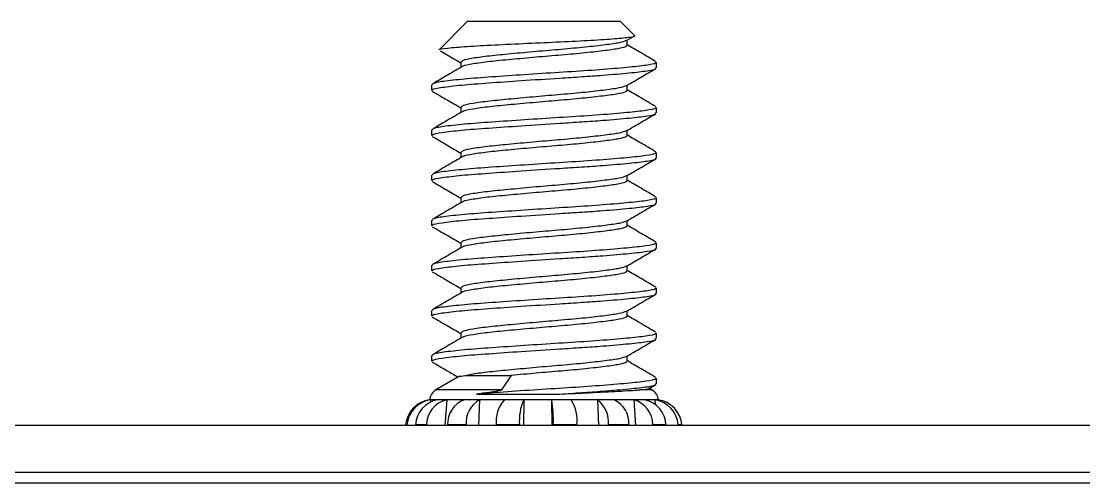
# Model space of a CAD drawing. Extents: x -3.31 to 5.76, y -0.45 to 4.38.
# Drawn here: x -0.598 to 0.578, y 3.865 to 4.377 of the extents above; entities that cross this region are included whole.
import ezdxf

# ---------------------------------------------------------------- set-up
doc = ezdxf.new("R2010")
doc.units = 0
doc.header["$LTSCALE"] = 0.5
doc.header["$MEASUREMENT"] = 0
doc.layers.add('Mounting', color=4, linetype='CONTINUOUS')

msp = doc.modelspace()

# ---------------------------------------------------------------- linework, layer by layer
at = {"layer": 'Mounting', "linetype": 'Continuous', "lineweight": 25, "transparency": 16777216}
for p, q in [((-0.1036, 4.3765), (-0.1349, 4.3453)), ((-0.1036, 4.3765), (-0.0654, 4.3765)), ((-0.0654, 4.3765), (0.0654, 4.3765)), ((0.0808, 4.3611), (0.0654, 4.3765)), ((0.0721, 4.3551), (0.08, 4.3597)), ((0.0729, 4.3499), (0.0729, 4.3555)), ((-0.1112, 4.331), (-0.1112, 4.3253)), ((0.1054, 4.3249), (0.1054, 4.3311)), ((-0.1436, 4.3061), (-0.1436, 4.2999)), ((0.1054, 4.2749), (0.1054, 4.2811)), ((-0.1436, 4.2561), (-0.1436, 4.2499)), ((0.1054, 4.2249), (0.1054, 4.2311)), ((-0.1436, 4.2061), (-0.1436, 4.1999)), ((0.1054, 4.1749), (0.1054, 4.1811)), ((-0.1436, 4.1561), (-0.1436, 4.1499)), ((0.1054, 4.1249), (0.1054, 4.1311)), ((-0.1436, 4.1061), (-0.1436, 4.0999)), ((0.1054, 4.0749), (0.1054, 4.0811)), ((-0.1436, 4.0561), (-0.1436, 4.0499)), ((0.1054, 4.0249), (0.1054, 4.0311)), ((-0.1436, 4.0061), (-0.1436, 3.9999)), ((-0.1127, 3.9832), (-0.1387, 3.9682)), ((-0.0553, 3.9841), (-0.0661, 3.9682)), ((0.1054, 3.9749), (0.1054, 3.9811)), ((-0.0661, 3.9682), (-0.1387, 3.9682)), ((0.1005, 3.9682), (0.0871, 3.9682)), ((0.0967, 3.9694), (0.1048, 3.9741)), ((0.1005, 3.9682), (0.0975, 3.9699)), ((-0.1446, 3.9571), (-0.1458, 3.9571)), ((-0.1446, 3.9571), (-0.1449, 3.9545)), ((-0.1367, 3.9571), (-0.1446, 3.9571)), ((-0.1268, 3.9571), (-0.1367, 3.9571)), ((-0.1268, 3.9571), (-0.1289, 3.9285)), ((-0.1074, 3.9571), (-0.1268, 3.9571)), ((-0.0903, 3.9571), (-0.1074, 3.9571)), ((-0.0939, 3.9635), (-0.0016, 3.9635)), ((-0.0903, 3.9571), (-0.0917, 3.9285)), ((-0.0628, 3.9571), (-0.0903, 3.9571)), ((-0.0415, 3.9571), (-0.0628, 3.9571)), ((-0.0415, 3.9571), (-0.0419, 3.9285)), ((-0.0107, 3.9571), (-0.0415, 3.9571)), ((0.0112, 3.9571), (-0.0107, 3.9571)), ((-0.0107, 3.9571), (-0.0105, 3.9285)), ((0.04, 3.9571), (0.0112, 3.9571)), ((0.0586, 3.9571), (0.04, 3.9571)), ((0.04, 3.9571), (0.0412, 3.9285)), ((0.0805, 3.9571), (0.0586, 3.9571)), ((0.0925, 3.9571), (0.0805, 3.9571)), ((0.0805, 3.9571), (0.0824, 3.9285)), ((0.1037, 3.9571), (0.0925, 3.9571)), ((0.1072, 3.9571), (0.1037, 3.9571)), ((0.1037, 3.9571), (0.1041, 3.952)), ((0.1075, 3.9571), (0.1072, 3.9571)), ((0.1075, 3.957), (0.1075, 3.9571)), ((-0.1723, 3.9293), (-0.1724, 3.9285)), ((-0.1709, 3.9293), (-0.1723, 3.9293)), ((-0.1709, 3.9293), (-0.1709, 3.9285)), ((-0.1613, 3.9293), (-0.1614, 3.9285)), ((-0.1492, 3.9293), (-0.1613, 3.9293)), ((-0.1492, 3.9293), (-0.1493, 3.9285)), ((-0.1258, 3.9293), (-0.1259, 3.9285)), ((-0.1051, 3.9293), (-0.1258, 3.9293)), ((-0.1051, 3.9293), (-0.1052, 3.9285)), ((-0.0719, 3.9293), (-0.0719, 3.9285)), ((-0.0461, 3.9293), (-0.0719, 3.9293)), ((-0.0461, 3.9293), (-0.0462, 3.9285)), ((-0.0089, 3.9293), (-0.0089, 3.9285)), ((0.0175, 3.9293), (-0.0089, 3.9293)), ((0.0175, 3.9293), (0.0175, 3.9285)), ((0.0524, 3.9293), (0.0524, 3.9285)), ((0.0748, 3.9293), (0.0524, 3.9293)), ((0.0748, 3.9293), (0.0749, 3.9285)), ((0.1013, 3.9293), (0.1013, 3.9285)), ((0.1159, 3.9293), (0.1013, 3.9293)), ((0.1159, 3.9293), (0.1159, 3.9285)), ((0.1294, 3.9293), (0.1294, 3.9285)), ((0.1336, 3.9293), (0.1294, 3.9293)), ((0.1336, 3.9293), (0.1337, 3.9285)), ((1.5261, 3.9285), (-1.5261, 3.9285)), ((1.3091, 3.8765), (-1.3091, 3.8765)), ((-1.3091, 3.8652), (1.3091, 3.8652))]:
    msp.add_line(p, q, dxfattribs=at)
for centre, radius, start, end in [((-0.1316, 3.9558), 0.0143, 120, 175), ((0.0933, 3.9558), 0.0143, 5, 60), ((-0.1417, 3.9266), 0.0307, 97.7951, 175), ((-0.1403, 3.9268), 0.0306, 98.0809, 175.2518), ((-0.1315, 3.9277), 0.0299, 100.1227, 176.924), ((-0.1202, 3.9288), 0.029, 103.0616, 178.99), ((-0.0977, 3.9306), 0.0282, 110.173, 182.7022), ((-0.0767, 3.9319), 0.0286, 118.4022, 185.3285), ((-0.0378, 3.9335), 0.0344, 136.6754, 186.986), ((0.0099, 3.9342), 0.0563, 155.9716, 184.9599), ((-0.1479, 3.9344), 0.1392, 357.9106, 9.3927), ((-0.0262, 3.934), 0.0439, 353.9058, 31.7662), ((0.0226, 3.9327), 0.0299, 353.4611, 54.4974), ((0.0466, 3.9315), 0.0283, 355.5802, 65.0127), ((0.0727, 3.9296), 0.0286, 359.4123, 74.2439), ((0.0865, 3.9283), 0.0294, 1.8461, 78.1915), ((0.0991, 3.9271), 0.0304, 4.1832, 81.2581), ((0.103, 3.9267), 0.0307, 4.9291, 82.125)]:
    msp.add_arc(centre, radius, start, end, dxfattribs=at)
for points, knots in [([(-0.1346, 4.345), (-0.1348, 4.345), (-0.1363, 4.3457), (-0.1268, 4.3468), (-0.106, 4.3486), (-0.0746, 4.3503), (-0.0382, 4.352), (-0.0005, 4.3538), (0.0337, 4.3554), (0.061, 4.3573), (0.0771, 4.3589), (0.0833, 4.3602), (0.0808, 4.3608), (0.0806, 4.3608)], [0, 0, 0, 0, 0.009938, 0.12603, 0.240279, 0.352423, 0.46394, 0.572157, 0.680473, 0.785196, 0.889533, 0.991515, 1, 1, 1, 1]), ([(0.072, 4.3551), (0.07, 4.3542), (0.0659, 4.3526), (0.0494, 4.3503), (0.0272, 4.3477), (0.0004, 4.3453), (-0.0281, 4.3429), (-0.0558, 4.3403), (-0.0801, 4.338), (-0.0985, 4.3355), (-0.1098, 4.3332), (-0.1104, 4.3317), (-0.1106, 4.331)], [0, 0, 0, 0, 0.101766, 0.202043, 0.304599, 0.405865, 0.507024, 0.609612, 0.709901, 0.812291, 0.913949, 1, 1, 1, 1]), ([(-0.1335, 4.3436), (-0.1311, 4.3422), (-0.1237, 4.3378), (-0.1162, 4.3335), (-0.1112, 4.3305)], [0, 0, 0, 0, 0.32481, 1, 1, 1, 1]), ([(0.0718, 4.3499), (0.0721, 4.3495), (0.0729, 4.3484), (0.0652, 4.3463), (0.0496, 4.344), (0.0272, 4.3414), (0.0005, 4.339), (-0.0281, 4.3366), (-0.0557, 4.3341), (-0.0803, 4.3318), (-0.0981, 4.3292), (-0.1078, 4.3275), (-0.1086, 4.3266), (-0.1087, 4.3266)], [0, 0, 0, 0, 0.0451385, 0.1508672, 0.2543646, 0.3602146, 0.4647337, 0.5691418, 0.6750245, 0.7785349, 0.8842141, 0.9891369, 1, 1, 1, 1]), ([(0.1047, 4.3319), (0.0993, 4.3351), (0.0887, 4.3413), (0.078, 4.3475), (0.0729, 4.3505)], [0, 0, 0, 0, 0.5142226, 1, 1, 1, 1]), ([(0.1039, 4.3311), (0.1043, 4.3308), (0.1054, 4.3296), (0.095, 4.3276), (0.0739, 4.3253), (0.0435, 4.3227), (0.0074, 4.3203), (-0.0313, 4.3179), (-0.0687, 4.3153), (-0.1017, 4.313), (-0.1265, 4.3105), (-0.1416, 4.3082), (-0.1424, 4.3068), (-0.1427, 4.3061)], [0, 0, 0, 0, 0.041479, 0.140073, 0.2366, 0.335306, 0.432779, 0.530149, 0.628886, 0.725425, 0.823972, 0.92182, 1, 1, 1, 1]), ([(-0.1422, 4.2999), (-0.1425, 4.3003), (-0.1436, 4.3014), (-0.1329, 4.3033), (-0.1117, 4.3059), (-0.081, 4.3082), (-0.0434, 4.3108), (-0.0073, 4.3132), (0.0232, 4.3151), (0.0502, 4.317), (0.0766, 4.3193), (0.0965, 4.3216), (0.1059, 4.3235), (0.1044, 4.3246), (0.1041, 4.3249)], [0, 0, 0, 0, 0.044165, 0.140955, 0.239788, 0.336593, 0.434686, 0.544782, 0.609146, 0.674947, 0.773509, 0.870038, 0.968759, 1, 1, 1, 1]), ([(-0.1091, 4.3266), (-0.1144, 4.3234), (-0.1252, 4.3171), (-0.136, 4.3108), (-0.1413, 4.3077)], [0, 0, 0, 0, 0.499863, 1, 1, 1, 1]), ([(0.0721, 4.3051), (0.0775, 4.3082), (0.0884, 4.3146), (0.0993, 4.3209), (0.1048, 4.3241)], [0, 0, 0, 0, 0.499628, 1, 1, 1, 1]), ([(0.0729, 4.2999), (0.0729, 4.3009), (0.0729, 4.3028), (0.0729, 4.3047), (0.0729, 4.3055)], [0, 0, 0, 0, 0.554377, 1, 1, 1, 1]), ([(-0.1427, 4.2989), (-0.1372, 4.2957), (-0.1267, 4.2896), (-0.1162, 4.2835), (-0.1112, 4.2805)], [0, 0, 0, 0, 0.5207874, 1, 1, 1, 1]), ([(0.072, 4.3051), (0.07, 4.3042), (0.0659, 4.3026), (0.0494, 4.3003), (0.0272, 4.2977), (0.0004, 4.2953), (-0.0281, 4.2929), (-0.0558, 4.2903), (-0.0801, 4.288), (-0.0985, 4.2855), (-0.1098, 4.2832), (-0.1104, 4.2817), (-0.1106, 4.281)], [0, 0, 0, 0, 0.1017664, 0.2020429, 0.3045988, 0.4058652, 0.5070241, 0.6096117, 0.7099008, 0.8122911, 0.9139487, 1, 1, 1, 1]), ([(0.0718, 4.2999), (0.0721, 4.2995), (0.0729, 4.2984), (0.0652, 4.2963), (0.0496, 4.294), (0.0272, 4.2914), (0.0005, 4.289), (-0.0281, 4.2866), (-0.0557, 4.2841), (-0.0803, 4.2818), (-0.0981, 4.2792), (-0.1078, 4.2775), (-0.1086, 4.2766), (-0.1087, 4.2766)], [0, 0, 0, 0, 0.0451464, 0.1508744, 0.2543712, 0.3602204, 0.4647388, 0.5691462, 0.6750282, 0.7785379, 0.8842164, 0.9891385, 1, 1, 1, 1]), ([(0.1047, 4.2819), (0.0993, 4.2851), (0.0887, 4.2913), (0.078, 4.2975), (0.0729, 4.3005)], [0, 0, 0, 0, 0.51425, 1, 1, 1, 1]), ([(-0.1422, 4.2499), (-0.1425, 4.2503), (-0.1436, 4.2514), (-0.1329, 4.2533), (-0.1117, 4.2559), (-0.081, 4.2582), (-0.0434, 4.2608), (-0.0073, 4.2632), (0.0232, 4.2651), (0.0502, 4.267), (0.0766, 4.2693), (0.0965, 4.2716), (0.1059, 4.2735), (0.1044, 4.2746), (0.1041, 4.2749)], [0, 0, 0, 0, 0.044165, 0.140955, 0.239788, 0.336593, 0.434686, 0.544782, 0.609146, 0.674947, 0.773509, 0.870038, 0.968759, 1, 1, 1, 1]), ([(0.1039, 4.2811), (0.1043, 4.2808), (0.1054, 4.2796), (0.095, 4.2776), (0.0739, 4.2753), (0.0435, 4.2727), (0.0074, 4.2703), (-0.0313, 4.2679), (-0.0687, 4.2653), (-0.1017, 4.263), (-0.1265, 4.2605), (-0.1416, 4.2582), (-0.1424, 4.2568), (-0.1427, 4.2561)], [0, 0, 0, 0, 0.041479, 0.140073, 0.2366, 0.335306, 0.432779, 0.530149, 0.628886, 0.725425, 0.823972, 0.92182, 1, 1, 1, 1]), ([(-0.1091, 4.2766), (-0.1144, 4.2734), (-0.1252, 4.2671), (-0.136, 4.2608), (-0.1413, 4.2577)], [0, 0, 0, 0, 0.499845, 1, 1, 1, 1]), ([(-0.1112, 4.281), (-0.1112, 4.28), (-0.1112, 4.2781), (-0.1112, 4.2762), (-0.1112, 4.2753)], [0, 0, 0, 0, 0.549441, 1, 1, 1, 1]), ([(0.0721, 4.2551), (0.0775, 4.2582), (0.0884, 4.2646), (0.0993, 4.2709), (0.1048, 4.2741)], [0, 0, 0, 0, 0.4996547, 1, 1, 1, 1]), ([(-0.1427, 4.2489), (-0.1372, 4.2457), (-0.1267, 4.2396), (-0.1162, 4.2335), (-0.1112, 4.2305)], [0, 0, 0, 0, 0.520755, 1, 1, 1, 1]), ([(0.072, 4.2551), (0.07, 4.2542), (0.0659, 4.2526), (0.0494, 4.2503), (0.0272, 4.2477), (0.0004, 4.2453), (-0.0281, 4.2429), (-0.0558, 4.2403), (-0.0801, 4.238), (-0.0985, 4.2355), (-0.1098, 4.2332), (-0.1104, 4.2317), (-0.1106, 4.231)], [0, 0, 0, 0, 0.101766, 0.202043, 0.304599, 0.405865, 0.507024, 0.609612, 0.709901, 0.812291, 0.913949, 1, 1, 1, 1]), ([(0.0718, 4.2499), (0.0721, 4.2495), (0.0729, 4.2484), (0.0652, 4.2463), (0.0496, 4.244), (0.0272, 4.2414), (0.0005, 4.239), (-0.0281, 4.2366), (-0.0557, 4.2341), (-0.0803, 4.2318), (-0.0981, 4.2292), (-0.1078, 4.2275), (-0.1086, 4.2266), (-0.1087, 4.2266)], [0, 0, 0, 0, 0.045154, 0.150882, 0.254378, 0.360226, 0.464744, 0.569151, 0.675032, 0.778541, 0.884219, 0.98914, 1, 1, 1, 1]), ([(0.0729, 4.2499), (0.0729, 4.2509), (0.0729, 4.2528), (0.0729, 4.2547), (0.0729, 4.2555)], [0, 0, 0, 0, 0.554471, 1, 1, 1, 1]), ([(0.1047, 4.2319), (0.0993, 4.2351), (0.0887, 4.2413), (0.078, 4.2475), (0.0729, 4.2505)], [0, 0, 0, 0, 0.514278, 1, 1, 1, 1]), ([(-0.1422, 4.1999), (-0.1425, 4.2003), (-0.1436, 4.2014), (-0.1329, 4.2033), (-0.1117, 4.2059), (-0.081, 4.2082), (-0.0434, 4.2108), (-0.0073, 4.2132), (0.0232, 4.2151), (0.0502, 4.217), (0.0766, 4.2193), (0.0965, 4.2216), (0.1059, 4.2235), (0.1044, 4.2246), (0.1041, 4.2249)], [0, 0, 0, 0, 0.044165, 0.140955, 0.239788, 0.336593, 0.434686, 0.544782, 0.609146, 0.674947, 0.773509, 0.870038, 0.968759, 1, 1, 1, 1]), ([(0.1039, 4.2311), (0.1043, 4.2308), (0.1054, 4.2296), (0.095, 4.2276), (0.0739, 4.2253), (0.0435, 4.2227), (0.0074, 4.2203), (-0.0313, 4.2179), (-0.0687, 4.2153), (-0.1017, 4.213), (-0.1265, 4.2105), (-0.1416, 4.2082), (-0.1424, 4.2068), (-0.1427, 4.2061)], [0, 0, 0, 0, 0.041479, 0.140073, 0.2366, 0.335306, 0.432779, 0.530149, 0.628886, 0.725425, 0.823972, 0.92182, 1, 1, 1, 1]), ([(-0.1091, 4.2266), (-0.1144, 4.2234), (-0.1252, 4.2171), (-0.136, 4.2108), (-0.1413, 4.2077)], [0, 0, 0, 0, 0.499828, 1, 1, 1, 1]), ([(-0.1112, 4.231), (-0.1112, 4.23), (-0.1112, 4.2281), (-0.1112, 4.2262), (-0.1112, 4.2253)], [0, 0, 0, 0, 0.549342, 1, 1, 1, 1]), ([(0.0721, 4.2051), (0.0775, 4.2082), (0.0884, 4.2146), (0.0993, 4.2209), (0.1048, 4.2241)], [0, 0, 0, 0, 0.499682, 1, 1, 1, 1]), ([(0.072, 4.2051), (0.07, 4.2042), (0.0659, 4.2026), (0.0494, 4.2003), (0.0272, 4.1977), (0.0004, 4.1953), (-0.0281, 4.1929), (-0.0558, 4.1903), (-0.0801, 4.188), (-0.0985, 4.1855), (-0.1098, 4.1832), (-0.1104, 4.1817), (-0.1106, 4.181)], [0, 0, 0, 0, 0.1017664, 0.202043, 0.3045988, 0.4058653, 0.5070242, 0.6096118, 0.7099009, 0.8122913, 0.9139489, 1, 1, 1, 1]), ([(0.0718, 4.1999), (0.0721, 4.1995), (0.0729, 4.1984), (0.0652, 4.1963), (0.0496, 4.194), (0.0272, 4.1914), (0.0005, 4.189), (-0.0281, 4.1866), (-0.0557, 4.1841), (-0.0803, 4.1818), (-0.0981, 4.1792), (-0.1078, 4.1775), (-0.1086, 4.1766), (-0.1087, 4.1766)], [0, 0, 0, 0, 0.045162, 0.150889, 0.254384, 0.360232, 0.464749, 0.569155, 0.675036, 0.778544, 0.884221, 0.989142, 1, 1, 1, 1]), ([(0.0729, 4.1999), (0.0729, 4.2009), (0.0729, 4.2028), (0.0729, 4.2047), (0.0729, 4.2055)], [0, 0, 0, 0, 0.554564, 1, 1, 1, 1]), ([(0.1047, 4.1819), (0.0993, 4.1851), (0.0887, 4.1913), (0.078, 4.1975), (0.0729, 4.2005)], [0, 0, 0, 0, 0.514305, 1, 1, 1, 1]), ([(-0.1427, 4.1989), (-0.1372, 4.1957), (-0.1267, 4.1896), (-0.1162, 4.1835), (-0.1112, 4.1805)], [0, 0, 0, 0, 0.520723, 1, 1, 1, 1]), ([(0.1039, 4.1811), (0.1043, 4.1808), (0.1054, 4.1796), (0.095, 4.1776), (0.0739, 4.1753), (0.0435, 4.1727), (0.0074, 4.1703), (-0.0313, 4.1679), (-0.0687, 4.1653), (-0.1017, 4.163), (-0.1265, 4.1605), (-0.1416, 4.1582), (-0.1424, 4.1568), (-0.1427, 4.1561)], [0, 0, 0, 0, 0.041479, 0.140073, 0.2366, 0.335306, 0.432779, 0.530149, 0.628886, 0.725425, 0.823972, 0.92182, 1, 1, 1, 1]), ([(-0.1091, 4.1766), (-0.1144, 4.1734), (-0.1252, 4.1671), (-0.136, 4.1608), (-0.1413, 4.1577)], [0, 0, 0, 0, 0.49981, 1, 1, 1, 1]), ([(-0.1112, 4.181), (-0.1112, 4.18), (-0.1112, 4.1781), (-0.1112, 4.1762), (-0.1112, 4.1753)], [0, 0, 0, 0, 0.549244, 1, 1, 1, 1]), ([(-0.1422, 4.1499), (-0.1425, 4.1503), (-0.1436, 4.1514), (-0.1329, 4.1533), (-0.1117, 4.1559), (-0.081, 4.1582), (-0.0434, 4.1608), (-0.0073, 4.1632), (0.0232, 4.1651), (0.0502, 4.167), (0.0766, 4.1693), (0.0965, 4.1716), (0.1059, 4.1735), (0.1044, 4.1746), (0.1041, 4.1749)], [0, 0, 0, 0, 0.044165, 0.140955, 0.239788, 0.336593, 0.434686, 0.544782, 0.609146, 0.674947, 0.773509, 0.870038, 0.968759, 1, 1, 1, 1]), ([(0.0721, 4.1551), (0.0775, 4.1582), (0.0884, 4.1646), (0.0993, 4.1709), (0.1048, 4.1741)], [0, 0, 0, 0, 0.499708, 1, 1, 1, 1]), ([(0.072, 4.1551), (0.07, 4.1542), (0.0659, 4.1526), (0.0494, 4.1503), (0.0272, 4.1477), (0.0004, 4.1453), (-0.0281, 4.1429), (-0.0558, 4.1403), (-0.0801, 4.138), (-0.0985, 4.1355), (-0.1098, 4.1332), (-0.1104, 4.1317), (-0.1106, 4.131)], [0, 0, 0, 0, 0.101766, 0.202043, 0.304599, 0.405865, 0.507024, 0.609612, 0.709901, 0.812291, 0.913949, 1, 1, 1, 1]), ([(0.0729, 4.1499), (0.0729, 4.1509), (0.0729, 4.1528), (0.0729, 4.1547), (0.0729, 4.1555)], [0, 0, 0, 0, 0.554658, 1, 1, 1, 1]), ([(-0.1427, 4.1489), (-0.1372, 4.1457), (-0.1267, 4.1396), (-0.1162, 4.1335), (-0.1112, 4.1305)], [0, 0, 0, 0, 0.5206906, 1, 1, 1, 1]), ([(0.0718, 4.1499), (0.0721, 4.1495), (0.0729, 4.1484), (0.0652, 4.1463), (0.0496, 4.144), (0.0272, 4.1414), (0.0005, 4.139), (-0.0281, 4.1366), (-0.0557, 4.1341), (-0.0803, 4.1318), (-0.0981, 4.1292), (-0.1078, 4.1275), (-0.1086, 4.1266), (-0.1087, 4.1266)], [0, 0, 0, 0, 0.0451702, 0.1508961, 0.2543907, 0.3602378, 0.4647541, 0.5691594, 0.6750393, 0.778547, 0.8842233, 0.9891433, 1, 1, 1, 1]), ([(0.1047, 4.1319), (0.0993, 4.1351), (0.0887, 4.1413), (0.078, 4.1475), (0.0729, 4.1505)], [0, 0, 0, 0, 0.5143329, 1, 1, 1, 1]), ([(0.1039, 4.1311), (0.1043, 4.1308), (0.1054, 4.1296), (0.095, 4.1276), (0.0739, 4.1253), (0.0435, 4.1227), (0.0074, 4.1203), (-0.0313, 4.1179), (-0.0687, 4.1153), (-0.1017, 4.113), (-0.1265, 4.1105), (-0.1416, 4.1082), (-0.1424, 4.1068), (-0.1427, 4.1061)], [0, 0, 0, 0, 0.041479, 0.140073, 0.2366, 0.335306, 0.432779, 0.530149, 0.628886, 0.725425, 0.823972, 0.92182, 1, 1, 1, 1]), ([(-0.1112, 4.131), (-0.1112, 4.13), (-0.1112, 4.1281), (-0.1112, 4.1262), (-0.1112, 4.1253)], [0, 0, 0, 0, 0.549145, 1, 1, 1, 1]), ([(-0.1422, 4.0999), (-0.1425, 4.1003), (-0.1436, 4.1014), (-0.1329, 4.1033), (-0.1117, 4.1059), (-0.081, 4.1082), (-0.0434, 4.1108), (-0.0073, 4.1132), (0.0232, 4.1151), (0.0502, 4.117), (0.0766, 4.1193), (0.0965, 4.1216), (0.1059, 4.1235), (0.1044, 4.1246), (0.1041, 4.1249)], [0, 0, 0, 0, 0.044165, 0.140955, 0.239788, 0.336593, 0.434686, 0.544782, 0.609146, 0.674947, 0.773509, 0.870038, 0.968759, 1, 1, 1, 1]), ([(-0.1091, 4.1266), (-0.1144, 4.1234), (-0.1252, 4.1171), (-0.136, 4.1108), (-0.1413, 4.1077)], [0, 0, 0, 0, 0.499793, 1, 1, 1, 1]), ([(0.0721, 4.1051), (0.0775, 4.1082), (0.0884, 4.1146), (0.0993, 4.1209), (0.1048, 4.1241)], [0, 0, 0, 0, 0.499735, 1, 1, 1, 1]), ([(0.0729, 4.0999), (0.0729, 4.1009), (0.0729, 4.1028), (0.0729, 4.1047), (0.0729, 4.1055)], [0, 0, 0, 0, 0.554751, 1, 1, 1, 1]), ([(-0.1427, 4.0989), (-0.1372, 4.0957), (-0.1267, 4.0896), (-0.1162, 4.0835), (-0.1112, 4.0805)], [0, 0, 0, 0, 0.520658, 1, 1, 1, 1]), ([(0.072, 4.1051), (0.07, 4.1042), (0.0659, 4.1026), (0.0494, 4.1003), (0.0272, 4.0977), (0.0004, 4.0953), (-0.0281, 4.0929), (-0.0558, 4.0903), (-0.0801, 4.088), (-0.0985, 4.0855), (-0.1098, 4.0832), (-0.1104, 4.0817), (-0.1106, 4.081)], [0, 0, 0, 0, 0.101766, 0.202043, 0.304599, 0.405865, 0.507024, 0.609612, 0.709901, 0.812292, 0.913949, 1, 1, 1, 1]), ([(0.0718, 4.0999), (0.0721, 4.0995), (0.0729, 4.0984), (0.0652, 4.0963), (0.0496, 4.094), (0.0272, 4.0914), (0.0005, 4.089), (-0.0281, 4.0866), (-0.0557, 4.0841), (-0.0803, 4.0818), (-0.0981, 4.0792), (-0.1078, 4.0775), (-0.1086, 4.0766), (-0.1087, 4.0766)], [0, 0, 0, 0, 0.045178, 0.150903, 0.254397, 0.360244, 0.464759, 0.569164, 0.675043, 0.77855, 0.884226, 0.989145, 1, 1, 1, 1]), ([(0.1047, 4.0819), (0.0993, 4.0851), (0.0887, 4.0913), (0.078, 4.0975), (0.0729, 4.1005)], [0, 0, 0, 0, 0.51436, 1, 1, 1, 1]), ([(-0.1422, 4.0499), (-0.1425, 4.0503), (-0.1436, 4.0514), (-0.1329, 4.0533), (-0.1117, 4.0559), (-0.081, 4.0582), (-0.0434, 4.0608), (-0.0073, 4.0632), (0.0232, 4.0651), (0.0502, 4.067), (0.0766, 4.0693), (0.0965, 4.0716), (0.1059, 4.0735), (0.1044, 4.0746), (0.1041, 4.0749)], [0, 0, 0, 0, 0.044165, 0.140955, 0.239788, 0.336593, 0.434686, 0.544782, 0.609146, 0.674947, 0.773509, 0.870038, 0.968759, 1, 1, 1, 1]), ([(0.1039, 4.0811), (0.1043, 4.0808), (0.1054, 4.0796), (0.095, 4.0776), (0.0739, 4.0753), (0.0435, 4.0727), (0.0074, 4.0703), (-0.0313, 4.0679), (-0.0687, 4.0653), (-0.1017, 4.063), (-0.1265, 4.0605), (-0.1416, 4.0582), (-0.1424, 4.0568), (-0.1427, 4.0561)], [0, 0, 0, 0, 0.041479, 0.140073, 0.2366, 0.335306, 0.432779, 0.530149, 0.628886, 0.725425, 0.823972, 0.92182, 1, 1, 1, 1]), ([(-0.1091, 4.0766), (-0.1144, 4.0734), (-0.1252, 4.0671), (-0.136, 4.0608), (-0.1413, 4.0577)], [0, 0, 0, 0, 0.4997754, 1, 1, 1, 1]), ([(-0.1112, 4.081), (-0.1112, 4.08), (-0.1112, 4.0781), (-0.1112, 4.0762), (-0.1112, 4.0753)], [0, 0, 0, 0, 0.549047, 1, 1, 1, 1]), ([(0.0721, 4.0551), (0.0775, 4.0582), (0.0884, 4.0646), (0.0993, 4.0709), (0.1048, 4.0741)], [0, 0, 0, 0, 0.499762, 1, 1, 1, 1]), ([(-0.1427, 4.0489), (-0.1372, 4.0457), (-0.1267, 4.0396), (-0.1162, 4.0335), (-0.1112, 4.0305)], [0, 0, 0, 0, 0.520626, 1, 1, 1, 1]), ([(0.072, 4.0551), (0.07, 4.0542), (0.0659, 4.0526), (0.0494, 4.0503), (0.0272, 4.0477), (0.0004, 4.0453), (-0.0281, 4.0429), (-0.0558, 4.0403), (-0.0801, 4.038), (-0.0985, 4.0355), (-0.1098, 4.0332), (-0.1104, 4.0317), (-0.1106, 4.031)], [0, 0, 0, 0, 0.1017665, 0.2020431, 0.3045989, 0.4058654, 0.5070243, 0.609612, 0.7099012, 0.8122916, 0.9139493, 1, 1, 1, 1]), ([(0.0718, 4.0499), (0.0721, 4.0495), (0.0729, 4.0484), (0.0652, 4.0463), (0.0496, 4.044), (0.0272, 4.0414), (0.0005, 4.039), (-0.0281, 4.0366), (-0.0557, 4.0341), (-0.0803, 4.0318), (-0.0981, 4.0292), (-0.1078, 4.0275), (-0.1086, 4.0266), (-0.1087, 4.0266)], [0, 0, 0, 0, 0.045186, 0.1509105, 0.2544038, 0.3602494, 0.4647644, 0.5691683, 0.6750467, 0.778553, 0.8842279, 0.9891466, 1, 1, 1, 1]), ([(0.0729, 4.0499), (0.0729, 4.0509), (0.0729, 4.0528), (0.0729, 4.0547), (0.0729, 4.0555)], [0, 0, 0, 0, 0.554845, 1, 1, 1, 1]), ([(0.1047, 4.0319), (0.0993, 4.0351), (0.0887, 4.0413), (0.078, 4.0475), (0.0729, 4.0505)], [0, 0, 0, 0, 0.514388, 1, 1, 1, 1]), ([(-0.1422, 3.9999), (-0.1425, 4.0003), (-0.1436, 4.0014), (-0.1329, 4.0033), (-0.1117, 4.0059), (-0.081, 4.0082), (-0.0434, 4.0108), (-0.0073, 4.0132), (0.0232, 4.0151), (0.0502, 4.017), (0.0766, 4.0193), (0.0965, 4.0216), (0.1059, 4.0235), (0.1044, 4.0246), (0.1041, 4.0249)], [0, 0, 0, 0, 0.044165, 0.140955, 0.239788, 0.336593, 0.434686, 0.544782, 0.609146, 0.674947, 0.773509, 0.870038, 0.968759, 1, 1, 1, 1]), ([(0.1039, 4.0311), (0.1043, 4.0308), (0.1054, 4.0296), (0.095, 4.0276), (0.0739, 4.0253), (0.0435, 4.0227), (0.0074, 4.0203), (-0.0313, 4.0179), (-0.0687, 4.0153), (-0.1017, 4.013), (-0.1265, 4.0105), (-0.1416, 4.0082), (-0.1424, 4.0068), (-0.1427, 4.0061)], [0, 0, 0, 0, 0.041479, 0.140073, 0.2366, 0.335306, 0.432779, 0.530149, 0.628886, 0.725425, 0.823972, 0.92182, 1, 1, 1, 1]), ([(-0.1091, 4.0266), (-0.1144, 4.0234), (-0.1252, 4.0171), (-0.136, 4.0108), (-0.1413, 4.0077)], [0, 0, 0, 0, 0.499758, 1, 1, 1, 1]), ([(-0.1112, 4.031), (-0.1112, 4.03), (-0.1112, 4.0281), (-0.1112, 4.0262), (-0.1112, 4.0253)], [0, 0, 0, 0, 0.548949, 1, 1, 1, 1]), ([(0.0721, 4.0051), (0.0775, 4.0082), (0.0884, 4.0146), (0.0993, 4.0209), (0.1048, 4.0241)], [0, 0, 0, 0, 0.499789, 1, 1, 1, 1]), ([(0.072, 4.0051), (0.07, 4.0042), (0.0659, 4.0026), (0.0494, 4.0003), (0.0272, 3.9977), (0.0004, 3.9953), (-0.0281, 3.9929), (-0.0558, 3.9903), (-0.08, 3.988), (-0.0962, 3.9859), (-0.1023, 3.9846), (-0.1045, 3.9841)], [0, 0, 0, 0, 0.117117, 0.232519, 0.350544, 0.467086, 0.583503, 0.701565, 0.816982, 0.934817, 1, 1, 1, 1]), ([(0.0718, 3.9999), (0.0721, 3.9995), (0.0729, 3.9984), (0.0652, 3.9963), (0.0496, 3.994), (0.0272, 3.9914), (0.0005, 3.989), (-0.0282, 3.9866), (-0.0462, 3.985), (-0.0553, 3.9841)], [0, 0, 0, 0, 0.067006, 0.223755, 0.377196, 0.534125, 0.689081, 0.843872, 1, 1, 1, 1]), ([(0.0729, 3.9999), (0.0729, 4.0009), (0.0729, 4.0028), (0.0729, 4.0047), (0.0729, 4.0055)], [0, 0, 0, 0, 0.554939, 1, 1, 1, 1]), ([(0.1047, 3.9819), (0.0993, 3.9851), (0.0887, 3.9913), (0.078, 3.9975), (0.0729, 4.0005)], [0, 0, 0, 0, 0.514416, 1, 1, 1, 1]), ([(-0.1427, 3.9989), (-0.1372, 3.9957), (-0.1277, 3.9902), (-0.1183, 3.9847), (-0.1143, 3.9823)], [0, 0, 0, 0, 0.577346, 1, 1, 1, 1]), ([(-0.1124, 3.9826), (-0.1124, 3.9828), (-0.1124, 3.9833), (-0.1075, 3.9838), (-0.1045, 3.9841)], [0, 0, 0, 0, 0.401748, 1, 1, 1, 1]), ([(-0.1045, 3.9841), (-0.1028, 3.9841), (-0.0968, 3.9841), (-0.0813, 3.9841), (-0.0637, 3.9841), (-0.0553, 3.9841)], [0, 0, 0, 0, 0.174008, 0.603145, 1, 1, 1, 1]), ([(0.1039, 3.9811), (0.1043, 3.9808), (0.1054, 3.9796), (0.095, 3.9776), (0.0739, 3.9753), (0.0435, 3.9727), (0.0073, 3.9703), (-0.0312, 3.9679), (-0.0664, 3.9655), (-0.0856, 3.9641), (-0.0939, 3.9635)], [0, 0, 0, 0, 0.058828, 0.19866, 0.335561, 0.475551, 0.613794, 0.751891, 0.891925, 1, 1, 1, 1]), ([(-0.0661, 3.9682), (-0.0661, 3.9681), (-0.0662, 3.968), (-0.0666, 3.9678), (-0.0678, 3.9674), (-0.0724, 3.9663), (-0.0817, 3.965), (-0.0893, 3.964), (-0.0939, 3.9635)], [0, 0, 0, 0, 0.010311, 0.02349, 0.047791, 0.129466, 0.481579, 1, 1, 1, 1]), ([(-0.0016, 3.9635), (0.0066, 3.964), (0.0232, 3.9651), (0.0501, 3.967), (0.0766, 3.9693), (0.0965, 3.9716), (0.1059, 3.9735), (0.1044, 3.9746), (0.1041, 3.9749)], [0, 0, 0, 0, 0.141392, 0.285941, 0.502456, 0.714506, 0.931371, 1, 1, 1, 1]), ([(-0.0016, 3.9635), (0.0077, 3.9639), (0.0301, 3.9649), (0.061, 3.9665), (0.0793, 3.9676), (0.0861, 3.9681), (0.0871, 3.9682)], [0, 0, 0, 0, 0.247672, 0.593287, 0.93866, 1, 1, 1, 1]), ([(0.0871, 3.9682), (0.0923, 3.9687), (0.0982, 3.9691), (0.0967, 3.9697), (0.0965, 3.9697)], [0, 0, 0, 0, 0.899633, 1, 1, 1, 1])]:
    msp.add_open_spline(points, degree=3, knots=knots, dxfattribs=at)

doc.saveas('drawing.dxf')
